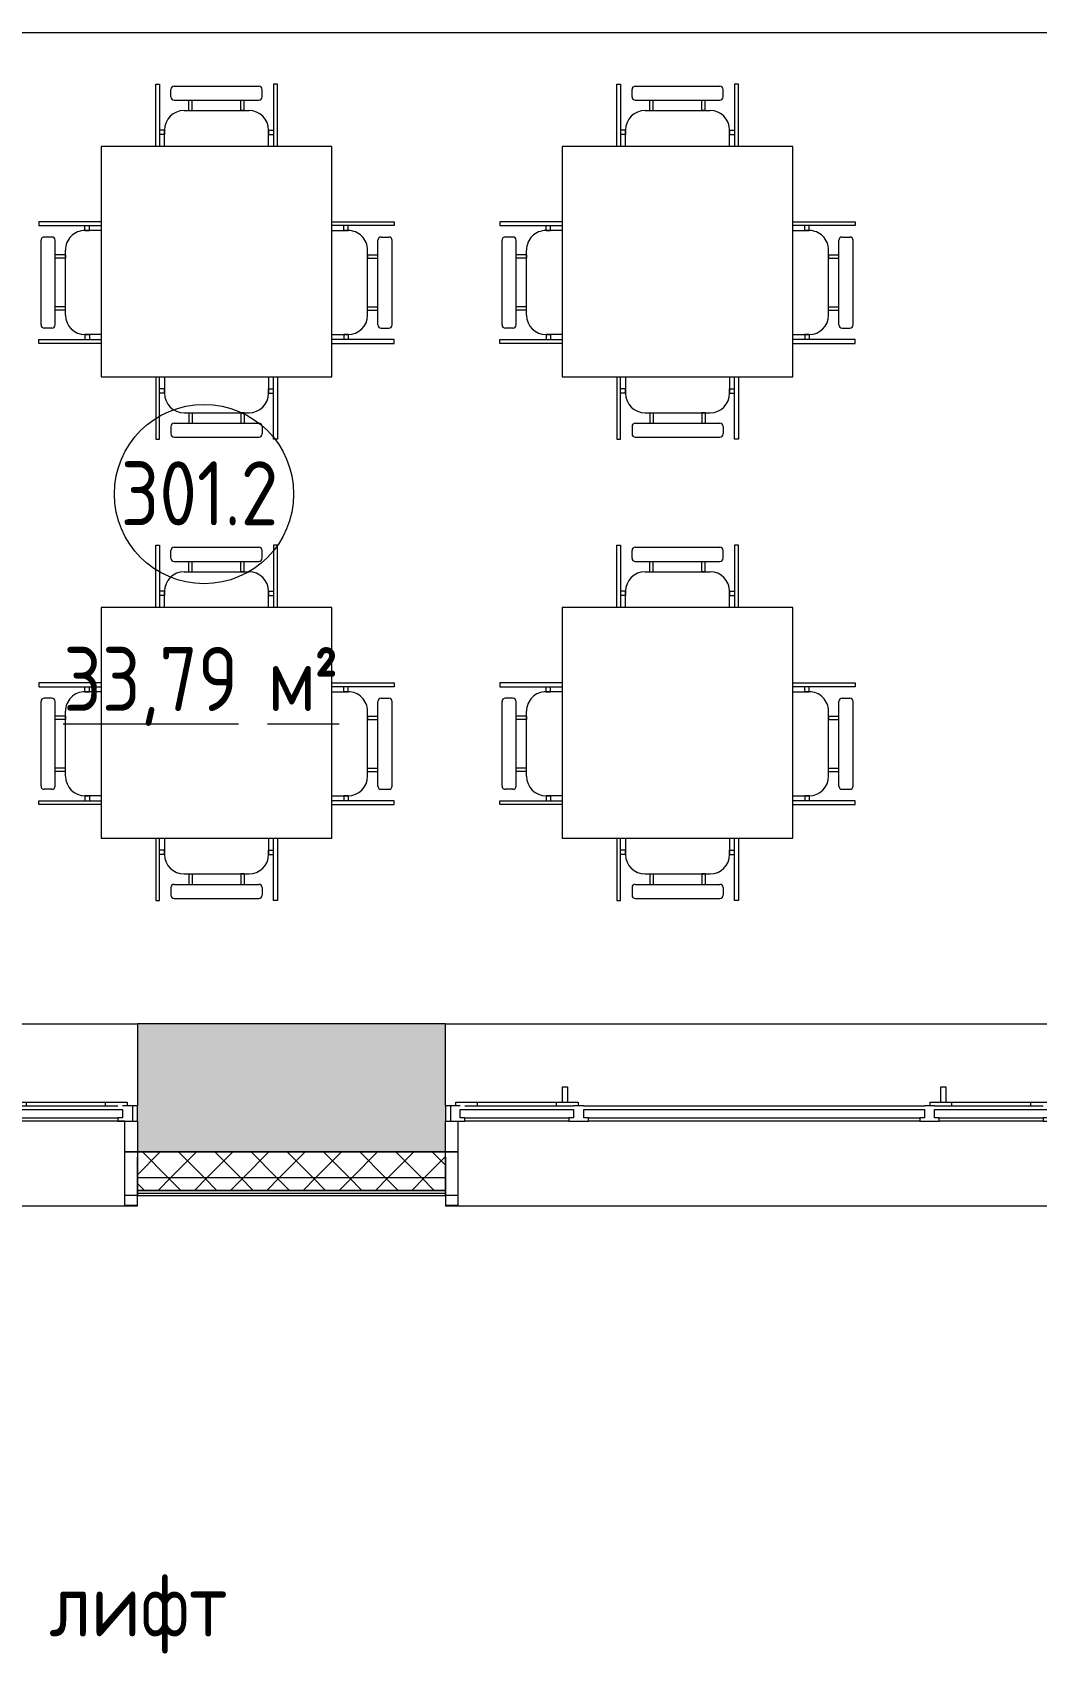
# Model space of a CAD drawing. Header units: millimetres. Extents: x -515342 to 330399, y -224905 to 507333.
# Drawn here: x -351401 to -347481, y 258788 to 265115 of the extents above; entities that cross this region are included whole.
import ezdxf

# ---------------------------------------------------------------- set-up
doc = ezdxf.new("R2010")
doc.units = ezdxf.units.MM
doc.linetypes.add('ASVP_Штриховая_ш3 п1_5', pattern=[4.5, 3, -1.5])
doc.layers.get('0').update_dxf_attribs({"lineweight": 0})
for name, color, linetype, lineweight in [('_ Окна', 7, 'Continuous', 0), ('Аннотация', 7, 'Continuous', 0), ('Витраж', 7, 'Continuous', 0), ('Линии разделители', 7, 'ASVP_Штриховая_ш3 п1_5', 0), ('Марки помещений', 7, 'Continuous', 0), ('Мебель', 7, 'Continuous', 0), ('Окна', 7, 'Continuous', 0), ('Перекрытие', 7, 'Continuous', 0), ('Стены внутренние', 7, 'Continuous', 0), ('Стены наружные', 7, 'Continuous', 0), ('Стены несущие', 7, 'Continuous', 0), ('Стены отделка', 7, 'Continuous', 0), ('Стены штриховка', 7, 'Continuous', 0)]:
    doc.layers.add(name, color=color, linetype=linetype, lineweight=lineweight)
doc.styles.add('GOST Common_1', font='', dxfattribs={"width": 0.9, "height": 250})
doc.styles.add('GOST Common_2', font='', dxfattribs={"width": 0.9, "height": 250})
doc.styles.get('GOST Common_1').set_extended_font_data('GOST Common')
doc.styles.get('GOST Common_2').set_extended_font_data('GOST Common')
pattern_1 = [(45, (0, 0), (-70.71068, 70.71068), []), (135, (0, 0), (-70.71068, -70.71068), [])]

# ---------------------------------------------------------------- blocks, each defined once
blk = doc.blocks.new('Окно_ПВХ_3Створки_1Фрамуга-верх - АР_Окно_ОП_1820_h_х2370_3ст2фр-в-9695517-О_АР_П_3__6_750_План 3 этажа')
at = {"layer": '_ Окна'}
for p, q in [((-1129, 130), (-1205, 130)), ((-1205, 130), (-1205, 70)), ((-1185, 70), (-1185, 130)), ((-1129, 116), (-1129, 130)), ((-647, 130), (-723, 130)), ((-723, 130), (-723, 116)), ((-647, 116), (-647, 130)), ((723, 130), (647, 130)), ((647, 130), (647, 116)), ((723, 116), (723, 130)), ((1129, 130), (1129, 116)), ((1205, 130), (1129, 130)), ((1185, 70), (1185, 130)), ((1205, 70), (1205, 130)), ((-1205, 70), (-1147, 70)), ((-1165, 56), (-1165, 70)), ((-1147, 84), (-1147, 116)), ((-1147, 116), (-1129, 116)), ((-705, 84), (-1147, 84)), ((-723, 116), (-1129, 116)), ((-1080, 70), (-1080, 56)), ((-772, 70), (-772, 56)), ((-723, 116), (-705, 116)), ((-705, 116), (-705, 84)), ((-705, 70), (-665, 70)), ((-687, 70), (-687, 56)), ((-665, 84), (-665, 116)), ((-665, 116), (-647, 116)), ((665, 84), (-665, 84)), ((647, 116), (-647, 116)), ((647, 116), (665, 116)), ((665, 116), (665, 84)), ((665, 70), (705, 70)), ((687, 56), (687, 70)), ((705, 84), (705, 116)), ((705, 116), (723, 116)), ((1147, 84), (705, 84)), ((1129, 116), (723, 116)), ((772, 70), (772, 56)), ((1080, 70), (1080, 56)), ((1129, 116), (1147, 116)), ((1147, 116), (1147, 84)), ((1147, 70), (1205, 70)), ((1165, 70), (1165, 56)), ((-1080, 56), (-1165, 56)), ((-687, 56), (-772, 56)), ((772, 56), (687, 56)), ((1165, 56), (1080, 56))]:
    blk.add_line(p, q, dxfattribs=at)
at = {"layer": 'Окна'}
for p, q in [((-1129, 130), (-723, 130)), ((-647, 130), (647, 130)), ((723, 130), (1129, 130)), ((-705, 70), (-1129, 70)), ((665, 70), (-665, 70)), ((1129, 70), (705, 70)), ((-772, 56), (-1080, 56)), ((-748.5, -4), (-748.5, 56)), ((-728.5, 56), (-728.5, -4)), ((728.5, -4), (728.5, 56)), ((748.5, 56), (748.5, -4)), ((1080, 56), (772, 56)), ((-728.5, -4), (-748.5, -4)), ((748.5, -4), (728.5, -4))]:
    blk.add_line(p, q, dxfattribs=at)
blk = doc.blocks.new('Окно_ПВХ_3Створки_1Фрамуга-верх - АР_Окно_ОП_1820_h_х2370_3ст2фр-в-9801112-О_АР_П_3__6_750_План 3 этажа')
at = {"layer": '_ Окна'}
for p, q in [((-1129, 130), (-1205, 130)), ((-1205, 130), (-1205, 70)), ((-1185, 70), (-1185, 130)), ((-1129, 116), (-1129, 130)), ((-647, 130), (-723, 130)), ((-723, 130), (-723, 116)), ((-647, 116), (-647, 130)), ((723, 130), (647, 130)), ((647, 130), (647, 116)), ((723, 116), (723, 130)), ((1129, 130), (1129, 116)), ((1205, 130), (1129, 130)), ((1185, 70), (1185, 130)), ((1205, 70), (1205, 130)), ((-1205, 70), (-1147, 70)), ((-1165, 56), (-1165, 70)), ((-1147, 84), (-1147, 116)), ((-1147, 116), (-1129, 116)), ((-705, 84), (-1147, 84)), ((-723, 116), (-1129, 116)), ((-1080, 70), (-1080, 56)), ((-772, 70), (-772, 56)), ((-723, 116), (-705, 116)), ((-705, 116), (-705, 84)), ((-705, 70), (-665, 70)), ((-687, 70), (-687, 56)), ((-665, 84), (-665, 116)), ((-665, 116), (-647, 116)), ((665, 84), (-665, 84)), ((647, 116), (-647, 116)), ((647, 116), (665, 116)), ((665, 116), (665, 84)), ((665, 70), (705, 70)), ((687, 56), (687, 70)), ((705, 84), (705, 116)), ((705, 116), (723, 116)), ((1147, 84), (705, 84)), ((1129, 116), (723, 116)), ((772, 70), (772, 56)), ((1080, 70), (1080, 56)), ((1129, 116), (1147, 116)), ((1147, 116), (1147, 84)), ((1147, 70), (1205, 70)), ((1165, 70), (1165, 56)), ((-1080, 56), (-1165, 56)), ((-687, 56), (-772, 56)), ((772, 56), (687, 56)), ((1165, 56), (1080, 56))]:
    blk.add_line(p, q, dxfattribs=at)
at = {"layer": 'Окна'}
for p, q in [((-1129, 130), (-723, 130)), ((-647, 130), (647, 130)), ((723, 130), (1129, 130)), ((-705, 70), (-1129, 70)), ((665, 70), (-665, 70)), ((1129, 70), (705, 70)), ((-772, 56), (-1080, 56)), ((-748.5, -4), (-748.5, 56)), ((-728.5, 56), (-728.5, -4)), ((728.5, -4), (728.5, 56)), ((748.5, 56), (748.5, -4)), ((1080, 56), (772, 56)), ((-728.5, -4), (-748.5, -4)), ((748.5, -4), (728.5, -4))]:
    blk.add_line(p, q, dxfattribs=at)
blk = doc.blocks.new('Прямоугольный импост - АР_Откос_Металлический_50х330 Белый Левый-V9-О_АР_П_3__6_750_План 3 этажа')
at = {"layer": 'Витраж'}
blk.add_line((-1, -39), (-49, -39), dxfattribs=at)
blk = doc.blocks.new('Прямоугольный импост - АР_Откос_Металлический_50х330 Белый Левый-9898758-О_АР_П_3__6_750_План 3 этажа')
at = {"layer": 'Витраж'}
blk.add_line((25325.9, 2265), (27635.9, 2265), dxfattribs=at)
blk = doc.blocks.new('Прямоугольный импост - АР_Откос_Металлический_50х330 Белый Правый-V10-О_АР_П_3__6_750_План 3 этажа')
at = {"layer": 'Витраж', "lineweight": 18}
for p, q in [((-50, -40), (-50, 290)), ((-49, 290), (-49, -39)), ((-1, -39), (-1, 150)), ((-1, 150), (0, 150)), ((0, 150), (0, -40)), ((0, -40), (-50, -40)), ((-49, -39), (-1, -39))]:
    blk.add_line(p, q, dxfattribs=at)
blk = doc.blocks.new('Прямоугольный импост - АР_Откос_Металлический_50х330 Коричневый Левый-9899771-О_АР_П_3__6_750_План 3 этажа')
at = {"layer": 'Витраж'}
for p, q in [((24023.4, 2594.9), (21713.4, 2594.9)), ((21713.4, 2264.9), (24023.4, 2264.9))]:
    blk.add_line(p, q, dxfattribs=at)
blk = doc.blocks.new('Прямоугольный импост - АР_Откос_Металлический_50х330 Коричневый Левый-V13-О_АР_П_3__6_750_План 3 этажа')
at = {"layer": 'Витраж', "lineweight": 18}
for p, q in [((-50, 290), (-50, -40)), ((-49, 290), (-50, 290)), ((-49, -39), (-49, 290)), ((0, 150), (-1, 150)), ((-1, 150), (-1, -39)), ((0, -40), (0, 150)), ((-50, -40), (0, -40)), ((-1, -39), (-49, -39))]:
    blk.add_line(p, q, dxfattribs=at)
blk = doc.blocks.new('СД_Люблино_Фасады_rvt-1-О_АР_П_3__6_750_План 3 этажа')
at = {"layer": 'Стены внутренние'}
h = blk.add_hatch(dxfattribs=at)
h.set_pattern_fill('FP_1', color=256, style=0, pattern_type=2)
h.set_pattern_definition([(45, (0, 0), (-224.5064, 224.5064), []), (45, (224.5, 0), (-224.5064, 224.5064), [396.875, -79.375, 3.353, -76.022])])
h.paths.add_polyline_path([(85325, 2475), (85325, 2975), (84034.6, 2975), (84034.6, 2475), (84354.2, 2475)])
h.paths.add_polyline_path([(82424.6, 2475), (82424.6, 2975), (80024.6, 2975), (80024.6, 2475), (82310.6, 2475)])
h.paths.add_polyline_path([(77614.6, 2475), (77614.6, 2975), (76428.8, 2975), (76428.8, 2475), (77457.1, 2475)])
h.paths.add_polyline_path([(73880.8, 2475), (74018.8, 2475), (74018.8, 2975), (71654.3, 2975), (71654.3, 2475), (73625.3, 2475)])
h.paths.add_polyline_path([(70044.3, 2475), (70044.3, 2975), (68833.2, 2975), (68833.2, 2475), (69547.1, 2475)])
h.paths.add_polyline_path([(67223.2, 2475), (67223.2, 2975), (66055, 2975), (66055, 2475), (66983.7, 2475)])
h.paths.add_polyline_path([(64445, 2475), (64445, 2975), (63279.5, 2975), (63279.5, 2475), (64429.2, 2475)])
h.paths.add_polyline_path([(61669.5, 2475), (61669.5, 2975), (59270, 2975), (59270, 2475), (61619.2, 2475)])
h.paths.add_polyline_path([(56860, 2475), (56860, 2975), (55705, 2975), (55705, 2475), (56765.7, 2475)])
h.paths.add_polyline_path([(53295, 2475), (53295, 2975), (52107.5, 2975), (52107.5, 2475), (53189.4, 2475)])
h.paths.add_polyline_path([(49697.5, 2475), (49697.5, 2975), (48505, 2975), (48505, 2475), (49613.1, 2475)])
h.paths.add_polyline_path([(46036.8, 2475), (46095, 2475), (46095, 2975), (44880, 2975), (44880, 2475), (45525.9, 2475)])
h.paths.add_polyline_path([(42470, 2475), (42470, 2975), (40100.1, 2975), (40100.1, 2475), (42460.5, 2475)])
h.paths.add_polyline_path([(38490.1, 2475), (38490.1, 2975), (37284.2, 2975), (37284.2, 2475), (38373.4, 2475)])
h.paths.add_polyline_path([(35563.4, 2475), (35674.2, 2475), (35674.2, 2975), (34486.9, 2975), (34486.9, 2475), (35308, 2475)])
h.paths.add_polyline_path([(32753.5, 2475), (32876.9, 2475), (32876.9, 2975), (31722.6, 2975), (31722.6, 2475), (32242.6, 2475)])
h.paths.add_polyline_path([(29943.5, 2475), (30112.6, 2475), (30112.6, 2975), (27685.9, 2975), (27685.9, 2475), (29688.1, 2475)])
h.paths.add_polyline_path([(25275.9, 2475), (25275.9, 2975), (24073.4, 2975), (24073.4, 2475), (25090, 2475)])
h.paths.add_polyline_path([(21663.4, 2475), (21663.4, 2975), (19290.9, 2975), (19290.9, 2475), (21513.7, 2475)])
h.paths.add_polyline_path([(17680.9, 2475), (17680.9, 2975), (16335, 2975), (16335, 2475), (17426.5, 2475)])
at = {"layer": 'Стены наружные'}
h = blk.add_hatch(dxfattribs=at)
h.set_pattern_fill('FP_5', color=256, style=0, pattern_type=2)
h.set_pattern_definition(pattern_1)
h.paths.add_polyline_path([(41405, 2375), (41405, 2475), (40100.1, 2475), (40100.1, 2375), (40927.8, 2375)])
h.paths.add_polyline_path([(38490.1, 2375), (38490.1, 2475), (37284.2, 2475), (37284.2, 2375), (38373.4, 2375)])
h.paths.add_polyline_path([(35674.2, 2375), (35674.2, 2475), (34436.9, 2475), (34436.9, 2375), (35563.4, 2375)])
h.paths.add_polyline_path([(32753.5, 2375), (32926.9, 2375), (32926.9, 2475), (31722.6, 2475), (31722.6, 2375), (32242.6, 2375)])
h.paths.add_polyline_path([(30112.6, 2375), (30112.6, 2475), (27685.9, 2475), (27685.9, 2375), (29943.5, 2375)])
h.paths.add_polyline_path([(25090, 2375), (25275.9, 2375), (25275.9, 2475), (24073.4, 2475), (24073.4, 2375)])
h.paths.add_polyline_path([(21663.4, 2375), (21663.4, 2475), (19290.9, 2475), (19290.9, 2375), (21513.7, 2375)])
h.paths.add_polyline_path([(17426.5, 2375), (17680.9, 2375), (17680.9, 2475), (16335, 2475), (16335, 2375), (16915.6, 2375)])
h = blk.add_hatch(dxfattribs=at)
h.set_pattern_fill('FP_5', color=256, style=0, pattern_type=2)
h.set_pattern_definition(pattern_1)
h.paths.add_polyline_path([(41405, 2325), (41405, 2375), (40100.1, 2375), (40100.1, 2325), (41385, 2325)])
h.paths.add_polyline_path([(38490.1, 2325), (38490.1, 2375), (37284.2, 2375), (37284.2, 2325), (38373.4, 2325)])
h.paths.add_polyline_path([(35563.4, 2325), (35674.2, 2325), (35674.2, 2375), (34436.9, 2375), (34436.9, 2325), (35308, 2325)])
h.paths.add_polyline_path([(32926.9, 2325), (32926.9, 2375), (31722.6, 2375), (31722.6, 2325), (32753.5, 2325)])
h.paths.add_polyline_path([(30112.6, 2325), (30112.6, 2375), (27685.9, 2375), (27685.9, 2325), (29943.5, 2325)])
h.paths.add_polyline_path([(25090, 2325), (25275.9, 2325), (25275.9, 2375), (24073.4, 2375), (24073.4, 2325)])
h.paths.add_polyline_path([(21663.4, 2325), (21663.4, 2375), (19290.9, 2375), (19290.9, 2325), (21513.7, 2325)])
h.paths.add_polyline_path([(17680.9, 2325), (17680.9, 2375), (16435, 2375), (16435, 2325), (17426.5, 2325)])
at = {"layer": 'Стены внутренние'}
for p, q in [((21663.4, 2975), (24073.4, 2975)), ((25275.9, 2975), (27685.9, 2975)), ((24073.4, 2475), (24024.4, 2475)), ((25324.9, 2475), (25275.9, 2475)), ((24072.6, 2304.9), (24024.3, 2304.9)), ((25325, 2304.9), (25276.7, 2304.9))]:
    blk.add_line(p, q, dxfattribs=at)
at = {"layer": 'Стены наружные'}
for p, q in [((24024.4, 2475), (24073.4, 2475)), ((25275.9, 2475), (25324.9, 2475))]:
    blk.add_line(p, q, dxfattribs=at)
at = {"layer": 'Стены несущие'}
for p, q in [((25275.9, 2975), (24073.4, 2975)), ((24073.4, 2975), (24073.4, 2655)), ((25275.9, 2655), (25275.9, 2975)), ((24073.4, 2595), (24073.4, 2475)), ((25275.9, 2475), (25275.9, 2595)), ((24073.4, 2475), (25275.9, 2475))]:
    blk.add_line(p, q, dxfattribs=at)
at = {"layer": 'Стены отделка', "lineweight": 9}
for p, q in [((25275.9, 2475), (24073.4, 2475)), ((24073.4, 2475), (24073.4, 2375)), ((25275.9, 2375), (25275.9, 2475)), ((24073.4, 2375), (24073.4, 2325)), ((25275.9, 2325), (25275.9, 2375)), ((24073.4, 2324.9), (24073.4, 2314.9)), ((24073.4, 2314.9), (24073.4, 2304.9)), ((24073.4, 2304.9), (25275.9, 2304.9)), ((25275.9, 2314.9), (25275.9, 2324.9)), ((25275.9, 2304.9), (25275.9, 2314.9))]:
    blk.add_line(p, q, dxfattribs=at)
at = {"layer": 'Стены штриховка'}
for p, q in [((24073.4, 2375), (25275.9, 2375)), ((24073.4, 2325), (25275.9, 2325)), ((25275.9, 2324.9), (24073.4, 2324.9)), ((24073.4, 2314.9), (25275.9, 2314.9))]:
    blk.add_line(p, q, dxfattribs=at)
at = {"layer": 'Витраж', "lineweight": 9}
for name, p in [('Прямоугольный импост - АР_Откос_Металлический_50х330 Коричневый Левый-9899771-О_АР_П_3__6_750_План 3 этажа', (0, 0)), ('Прямоугольный импост - АР_Откос_Металлический_50х330 Коричневый Левый-V13-О_АР_П_3__6_750_План 3 этажа', (24073.4, 2304.9)), ('Прямоугольный импост - АР_Откос_Металлический_50х330 Белый Левый-V9-О_АР_П_3__6_750_План 3 этажа', (24073.4, 2305)), ('Прямоугольный импост - АР_Откос_Металлический_50х330 Белый Левый-9898758-О_АР_П_3__6_750_План 3 этажа', (0, 0))]:
    blk.add_blockref(name, p, dxfattribs=at)
at = {"layer": 'Витраж', "lineweight": 9, "extrusion": (0, 0, -1)}
blk.add_blockref('Прямоугольный импост - АР_Откос_Металлический_50х330 Белый Правый-V10-О_АР_П_3__6_750_План 3 этажа', (-25275.9, 2305), dxfattribs=at)
at = {"layer": 'Окна', "lineweight": 9, "rotation": 180}
for name, p in [('Окно_ПВХ_3Створки_1Фрамуга-верх - АР_Окно_ОП_1820_h_х2370_3ст2фр-в-9801112-О_АР_П_3__6_750_План 3 этажа', (22868.4, 2725)), ('Окно_ПВХ_3Створки_1Фрамуга-верх - АР_Окно_ОП_1820_h_х2370_3ст2фр-в-9695517-О_АР_П_3__6_750_План 3 этажа', (26480.9, 2725))]:
    blk.add_blockref(name, p, dxfattribs=at)
blk = doc.blocks.new('Стол-Прямоугольный - 900х900 мм-8748101-О_АР_П_3__6_750_План 3 этажа')
at = {"layer": 'Мебель'}
for p, q in [((450, 450), (-450, 450)), ((-450, 450), (-450, -450)), ((450, -450), (450, 450)), ((-450, -450), (450, -450))]:
    blk.add_line(p, q, dxfattribs=at)
blk = doc.blocks.new('Стул-Штабель - Стул-Штабель-8766705-О_АР_П_3__6_750_План 3 этажа')
at = {"layer": 'Мебель'}
for p, q in [((-416.6, 108.9), (-416.6, -134.5)), ((-401.3, -134.5), (-401.3, 108.9)), ((-382.2, 108.9), (-382.2, 45.4)), ((24.2, 108.9), (24.2, 45.4)), ((43.2, -134.5), (43.2, 108.9)), ((58.6, 108.9), (58.6, -134.5)), ((-401.3, 45.4), (-401.3, 62.4)), ((-382.2, 62.4), (-401.3, 62.4)), ((-382.2, 45.4), (-401.3, 45.4)), ((-382.2, 45.4), (-382.2, 62.4)), ((24.2, 62.4), (43.2, 62.4)), ((24.2, 45.4), (24.2, 62.4)), ((24.2, 45.4), (43.2, 45.4)), ((43.2, 45.4), (43.2, 62.4)), ((-306, -30.8), (-52, -30.8)), ((-286.9, -30.8), (-286.9, -71.4)), ((-286.9, -30.8), (-274.2, -30.8)), ((-274.2, -30.8), (-274.2, -71.4)), ((-83.8, -30.8), (-83.8, -71.4)), ((-71.1, -30.8), (-83.8, -30.8)), ((-71.1, -30.8), (-71.1, -71.4)), ((-356.8, -84.1), (-356.8, -113.6)), ((-344.1, -71.4), (-13.9, -71.4)), ((-344.1, -126.3), (-13.9, -126.3)), ((-1.2, -84.1), (-1.2, -113.6)), ((-416.6, -134.5), (-401.3, -134.5)), ((58.6, -134.5), (43.2, -134.5))]:
    blk.add_line(p, q, dxfattribs=at)
for centre, radius, start, end in [((-306, 45.4), 76.2, 180, 270), ((-52, 45.4), 76.2, 270, 0), ((-344.1, -84.1), 12.7, 90, 180), ((-344.1, -113.6), 12.7, 180, 270), ((-13.9, -84.1), 12.7, 360, 90), ((-13.9, -113.6), 12.7, 270, 0)]:
    blk.add_arc(centre, radius, start, end, dxfattribs=at)
blk = doc.blocks.new('Стул-Штабель - Стул-Штабель-8767036-О_АР_П_3__6_750_План 3 этажа')
at = {"layer": 'Мебель'}
for p, q in [((-416.6, -108.9), (-416.6, 134.5)), ((-416.6, 134.5), (-401.3, 134.5)), ((-401.3, 134.5), (-401.3, -108.9)), ((43.2, 134.5), (43.2, -108.9)), ((58.6, 134.5), (43.2, 134.5)), ((58.6, -108.9), (58.6, 134.5)), ((-356.8, 84.1), (-356.8, 113.6)), ((-344.1, 126.3), (-13.9, 126.3)), ((-344.1, 71.4), (-13.9, 71.4)), ((-286.9, 30.8), (-286.9, 71.4)), ((-274.2, 30.8), (-274.2, 71.4)), ((-83.8, 30.8), (-83.8, 71.4)), ((-71.1, 30.8), (-71.1, 71.4)), ((-1.2, 84.1), (-1.2, 113.6)), ((-306, 30.8), (-52, 30.8)), ((-286.9, 30.8), (-274.2, 30.8)), ((-71.1, 30.8), (-83.8, 30.8)), ((-401.3, -45.4), (-401.3, -62.4)), ((-382.2, -45.4), (-401.3, -45.4)), ((-382.2, -62.4), (-401.3, -62.4)), ((-382.2, -45.4), (-382.2, -62.4)), ((-382.2, -108.9), (-382.2, -45.4)), ((24.2, -45.4), (24.2, -62.4)), ((24.2, -45.4), (43.2, -45.4)), ((24.2, -108.9), (24.2, -45.4)), ((24.2, -62.4), (43.2, -62.4)), ((43.2, -45.4), (43.2, -62.4))]:
    blk.add_line(p, q, dxfattribs=at)
for centre, radius, start, end in [((-344.1, 113.6), 12.7, 90, 180), ((-344.1, 84.1), 12.7, 180, 270), ((-13.9, 113.6), 12.7, 360, 90), ((-13.9, 84.1), 12.7, 270, 0), ((-306, -45.4), 76.2, 90, 180), ((-52, -45.4), 76.2, 360, 90)]:
    blk.add_arc(centre, radius, start, end, dxfattribs=at)
blk = doc.blocks.new('Стул-Штабель - Стул-Штабель-V1-О_АР_П_3__6_750_План 3 этажа')
at = {"layer": 'Мебель'}
for p, q in [((-416.6, 108.9), (-416.6, -134.5)), ((-401.3, -134.5), (-401.3, 108.9)), ((-382.2, 108.9), (-382.2, 45.4)), ((24.2, 108.9), (24.2, 45.4)), ((43.2, -134.5), (43.2, 108.9)), ((58.6, 108.9), (58.6, -134.5)), ((-401.3, 45.4), (-401.3, 62.4)), ((-382.2, 62.4), (-401.3, 62.4)), ((-382.2, 45.4), (-401.3, 45.4)), ((-382.2, 45.4), (-382.2, 62.4)), ((24.2, 62.4), (43.2, 62.4)), ((24.2, 45.4), (24.2, 62.4)), ((24.2, 45.4), (43.2, 45.4)), ((43.2, 45.4), (43.2, 62.4)), ((-306, -30.8), (-52, -30.8)), ((-286.9, -30.8), (-286.9, -71.4)), ((-286.9, -30.8), (-274.2, -30.8)), ((-274.2, -30.8), (-274.2, -71.4)), ((-83.8, -30.8), (-83.8, -71.4)), ((-71.1, -30.8), (-83.8, -30.8)), ((-71.1, -30.8), (-71.1, -71.4)), ((-356.8, -84.1), (-356.8, -113.6)), ((-344.1, -71.4), (-13.9, -71.4)), ((-344.1, -126.3), (-13.9, -126.3)), ((-1.2, -84.1), (-1.2, -113.6)), ((-416.6, -134.5), (-401.3, -134.5)), ((58.6, -134.5), (43.2, -134.5))]:
    blk.add_line(p, q, dxfattribs=at)
for centre, radius, start, end in [((-306, 45.4), 76.2, 180, 270), ((-52, 45.4), 76.2, 270, 0), ((-344.1, -84.1), 12.7, 90, 180), ((-344.1, -113.6), 12.7, 180, 270), ((-13.9, -84.1), 12.7, 360, 90), ((-13.9, -113.6), 12.7, 270, 0)]:
    blk.add_arc(centre, radius, start, end, dxfattribs=at)
blk = doc.blocks.new('Стул-Штабель - Стул-Штабель-V2-О_АР_П_3__6_750_План 3 этажа')
at = {"layer": 'Мебель'}
for p, q in [((-416.6, -108.9), (-416.6, 134.5)), ((-416.6, 134.5), (-401.3, 134.5)), ((-401.3, 134.5), (-401.3, -108.9)), ((43.2, 134.5), (43.2, -108.9)), ((58.6, 134.5), (43.2, 134.5)), ((58.6, -108.9), (58.6, 134.5)), ((-356.8, 84.1), (-356.8, 113.6)), ((-344.1, 126.3), (-13.9, 126.3)), ((-344.1, 71.4), (-13.9, 71.4)), ((-286.9, 30.8), (-286.9, 71.4)), ((-274.2, 30.8), (-274.2, 71.4)), ((-83.8, 30.8), (-83.8, 71.4)), ((-71.1, 30.8), (-71.1, 71.4)), ((-1.2, 84.1), (-1.2, 113.6)), ((-306, 30.8), (-52, 30.8)), ((-286.9, 30.8), (-274.2, 30.8)), ((-71.1, 30.8), (-83.8, 30.8)), ((-401.3, -45.4), (-401.3, -62.4)), ((-382.2, -45.4), (-401.3, -45.4)), ((-382.2, -62.4), (-401.3, -62.4)), ((-382.2, -45.4), (-382.2, -62.4)), ((-382.2, -108.9), (-382.2, -45.4)), ((24.2, -45.4), (24.2, -62.4)), ((24.2, -45.4), (43.2, -45.4)), ((24.2, -108.9), (24.2, -45.4)), ((24.2, -62.4), (43.2, -62.4)), ((43.2, -45.4), (43.2, -62.4))]:
    blk.add_line(p, q, dxfattribs=at)
for centre, radius, start, end in [((-344.1, 113.6), 12.7, 90, 180), ((-344.1, 84.1), 12.7, 180, 270), ((-13.9, 113.6), 12.7, 360, 90), ((-13.9, 84.1), 12.7, 270, 0), ((-306, -45.4), 76.2, 90, 180), ((-52, -45.4), 76.2, 360, 90)]:
    blk.add_arc(centre, radius, start, end, dxfattribs=at)
blk = doc.blocks.new('ASVP_Марка_Помещение_ДваЗначения - Номер Площадь-685795-О_АР_П_3__6_750_План 3 этажа')
at = {"layer": 'Марки помещений'}
blk.add_circle((0, 0), 3.5, dxfattribs=at)

msp = doc.modelspace()

# ---------------------------------------------------------------- linework, layer by layer
at = {"layer": 'Линии разделители'}
msp.add_line((-354699.6354, 265115.1538), (-343729.6354, 265115.1538), dxfattribs=at)
at = {"layer": 'Перекрытие'}
msp.add_line((-354699.6354, 265115.1538), (-343729.6354, 265115.1538), dxfattribs=at)

# ---------------------------------------------------------------- block references
msp.add_blockref('СД_Люблино_Фасады_rvt-1-О_АР_П_3__6_750_План 3 этажа', (-375064.6354, 258270.4137))
at = {"layer": 'Марки помещений', "xscale": 99.99999999999993, "yscale": 99.99999999999993, "zscale": 99.99999999999993}
msp.add_blockref('ASVP_Марка_Помещение_ДваЗначения - Номер Площадь-685795-О_АР_П_3__6_750_План 3 этажа', (-350731.3641, 263313.4834), dxfattribs=at)
at = {"layer": 'Мебель'}
for name, p in [('Стул-Штабель - Стул-Штабель-V2-О_АР_П_3__6_750_План 3 этажа', (-350503.493, 264779.3456)), ('Стул-Штабель - Стул-Штабель-V2-О_АР_П_3__6_750_План 3 этажа', (-348703.493, 264779.3456)), ('Стол-Прямоугольный - 900х900 мм-8748101-О_АР_П_3__6_750_План 3 этажа', (-350682.5422, 264220.4137)), ('Стол-Прямоугольный - 900х900 мм-8748101-О_АР_П_3__6_750_План 3 этажа', (-348882.5422, 264220.4137)), ('Стул-Штабель - Стул-Штабель-V1-О_АР_П_3__6_750_План 3 этажа', (-350503.493, 263661.4819)), ('Стул-Штабель - Стул-Штабель-V1-О_АР_П_3__6_750_План 3 этажа', (-348703.493, 263661.4819)), ('Стул-Штабель - Стул-Штабель-V2-О_АР_П_3__6_750_План 3 этажа', (-350503.493, 262979.3456)), ('Стул-Штабель - Стул-Штабель-V2-О_АР_П_3__6_750_План 3 этажа', (-348703.493, 262979.3456)), ('Стол-Прямоугольный - 900х900 мм-8748101-О_АР_П_3__6_750_План 3 этажа', (-350682.5422, 262420.4137)), ('Стол-Прямоугольный - 900х900 мм-8748101-О_АР_П_3__6_750_План 3 этажа', (-348882.5422, 262420.4137)), ('Стул-Штабель - Стул-Штабель-V1-О_АР_П_3__6_750_План 3 этажа', (-350503.493, 261861.4819)), ('Стул-Штабель - Стул-Штабель-V1-О_АР_П_3__6_750_План 3 этажа', (-348703.493, 261861.4819))]:
    msp.add_blockref(name, p, dxfattribs=at)
for name, p, rotation in [('Стул-Штабель - Стул-Штабель-8767036-О_АР_П_3__6_750_План 3 этажа', (-351241.4737, 264317.8477), 89.99999999999972), ('Стул-Штабель - Стул-Штабель-8766705-О_АР_П_3__6_750_План 3 этажа', (-350123.6108, 264317.8477), 89.99999999999993), ('Стул-Штабель - Стул-Штабель-8767036-О_АР_П_3__6_750_План 3 этажа', (-349441.4737, 264317.8477), 89.99999999999972), ('Стул-Штабель - Стул-Штабель-8766705-О_АР_П_3__6_750_План 3 этажа', (-348323.6108, 264317.8477), 89.99999999999993), ('Стул-Штабель - Стул-Штабель-8767036-О_АР_П_3__6_750_План 3 этажа', (-351241.4737, 262517.8477), 89.99999999999972), ('Стул-Штабель - Стул-Штабель-8766705-О_АР_П_3__6_750_План 3 этажа', (-350123.6108, 262517.8477), 89.99999999999993), ('Стул-Штабель - Стул-Штабель-8767036-О_АР_П_3__6_750_План 3 этажа', (-349441.4737, 262517.8477), 89.99999999999972), ('Стул-Штабель - Стул-Штабель-8766705-О_АР_П_3__6_750_План 3 этажа', (-348323.6108, 262517.8477), 89.99999999999993)]:
    msp.add_blockref(name, p, dxfattribs=dict(at, rotation=rotation))

# ---------------------------------------------------------------- texts
at = {"layer": 'Аннотация', "insert": (-351335.4755, 259104.6317), "char_height": 250, "width": 880.252875, "attachment_point": 1, "style": 'GOST Common_1'}
msp.add_mtext('лифт', dxfattribs=at)
at = {"layer": 'Марки помещений', "char_height": 250, "attachment_point": 1}
for s, insert, width, style in [('301.2', (-351056.7213, 263441.2084), 800.885812, 'GOST Common_1'), ('\\L33,79 ', (-351280.8075, 262716.678), 966.835125, 'GOST Common_1'), ('\\L\\fGOST Common|b0|i0|c238|p34|;\\W.9;\\L²', (-350304.495, 262716.678), 165.949312, 'GOST Common_2'), ('\\L\\fGOST Common|b0|i0|c204|p34|;\\W.9;\\Lм', (-350483.0888, 262716.678), 216.455625, 'GOST Common_1')]:
    msp.add_mtext(s, dxfattribs=dict(at, insert=insert, width=width, style=style))

doc.saveas('drawing.dxf')
